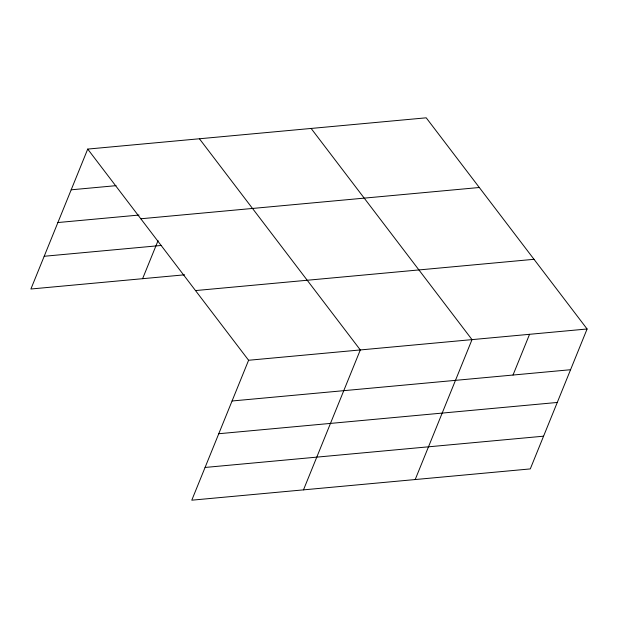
<?xml version="1.0" encoding="UTF-8"?>
<svg xmlns="http://www.w3.org/2000/svg" width="618" height="618" viewBox="0 0 618 618"><rect width="100%" height="100%" fill="white"/><g stroke="black" fill="none" stroke-linecap="round" stroke-linejoin="round"><path stroke-width="0.93" d="M87.717 149.085L248.598 360.263L191.781 500.186L530.283 468.915L587.1 328.992L426.219 117.814L87.717 149.085L30.9 289.008L184.612 274.809M142.603 278.687L158.061 240.626M303.484 489.865L360.309 349.942L199.421 138.764M415.196 479.553L472.013 339.622L311.124 128.444M513.017 375.033L529.556 334.307M71.178 189.811L116.053 185.663M57.891 222.542L139.042 215.049M140.811 218.772L479.305 187.501M44.195 256.269L161.622 245.423M195.512 290.568L534.006 259.305M248.598 360.263L587.1 328.992M232.067 400.989L570.561 369.719M218.772 433.728L557.266 402.457M205.076 467.455L543.577 436.184"/></g></svg>
